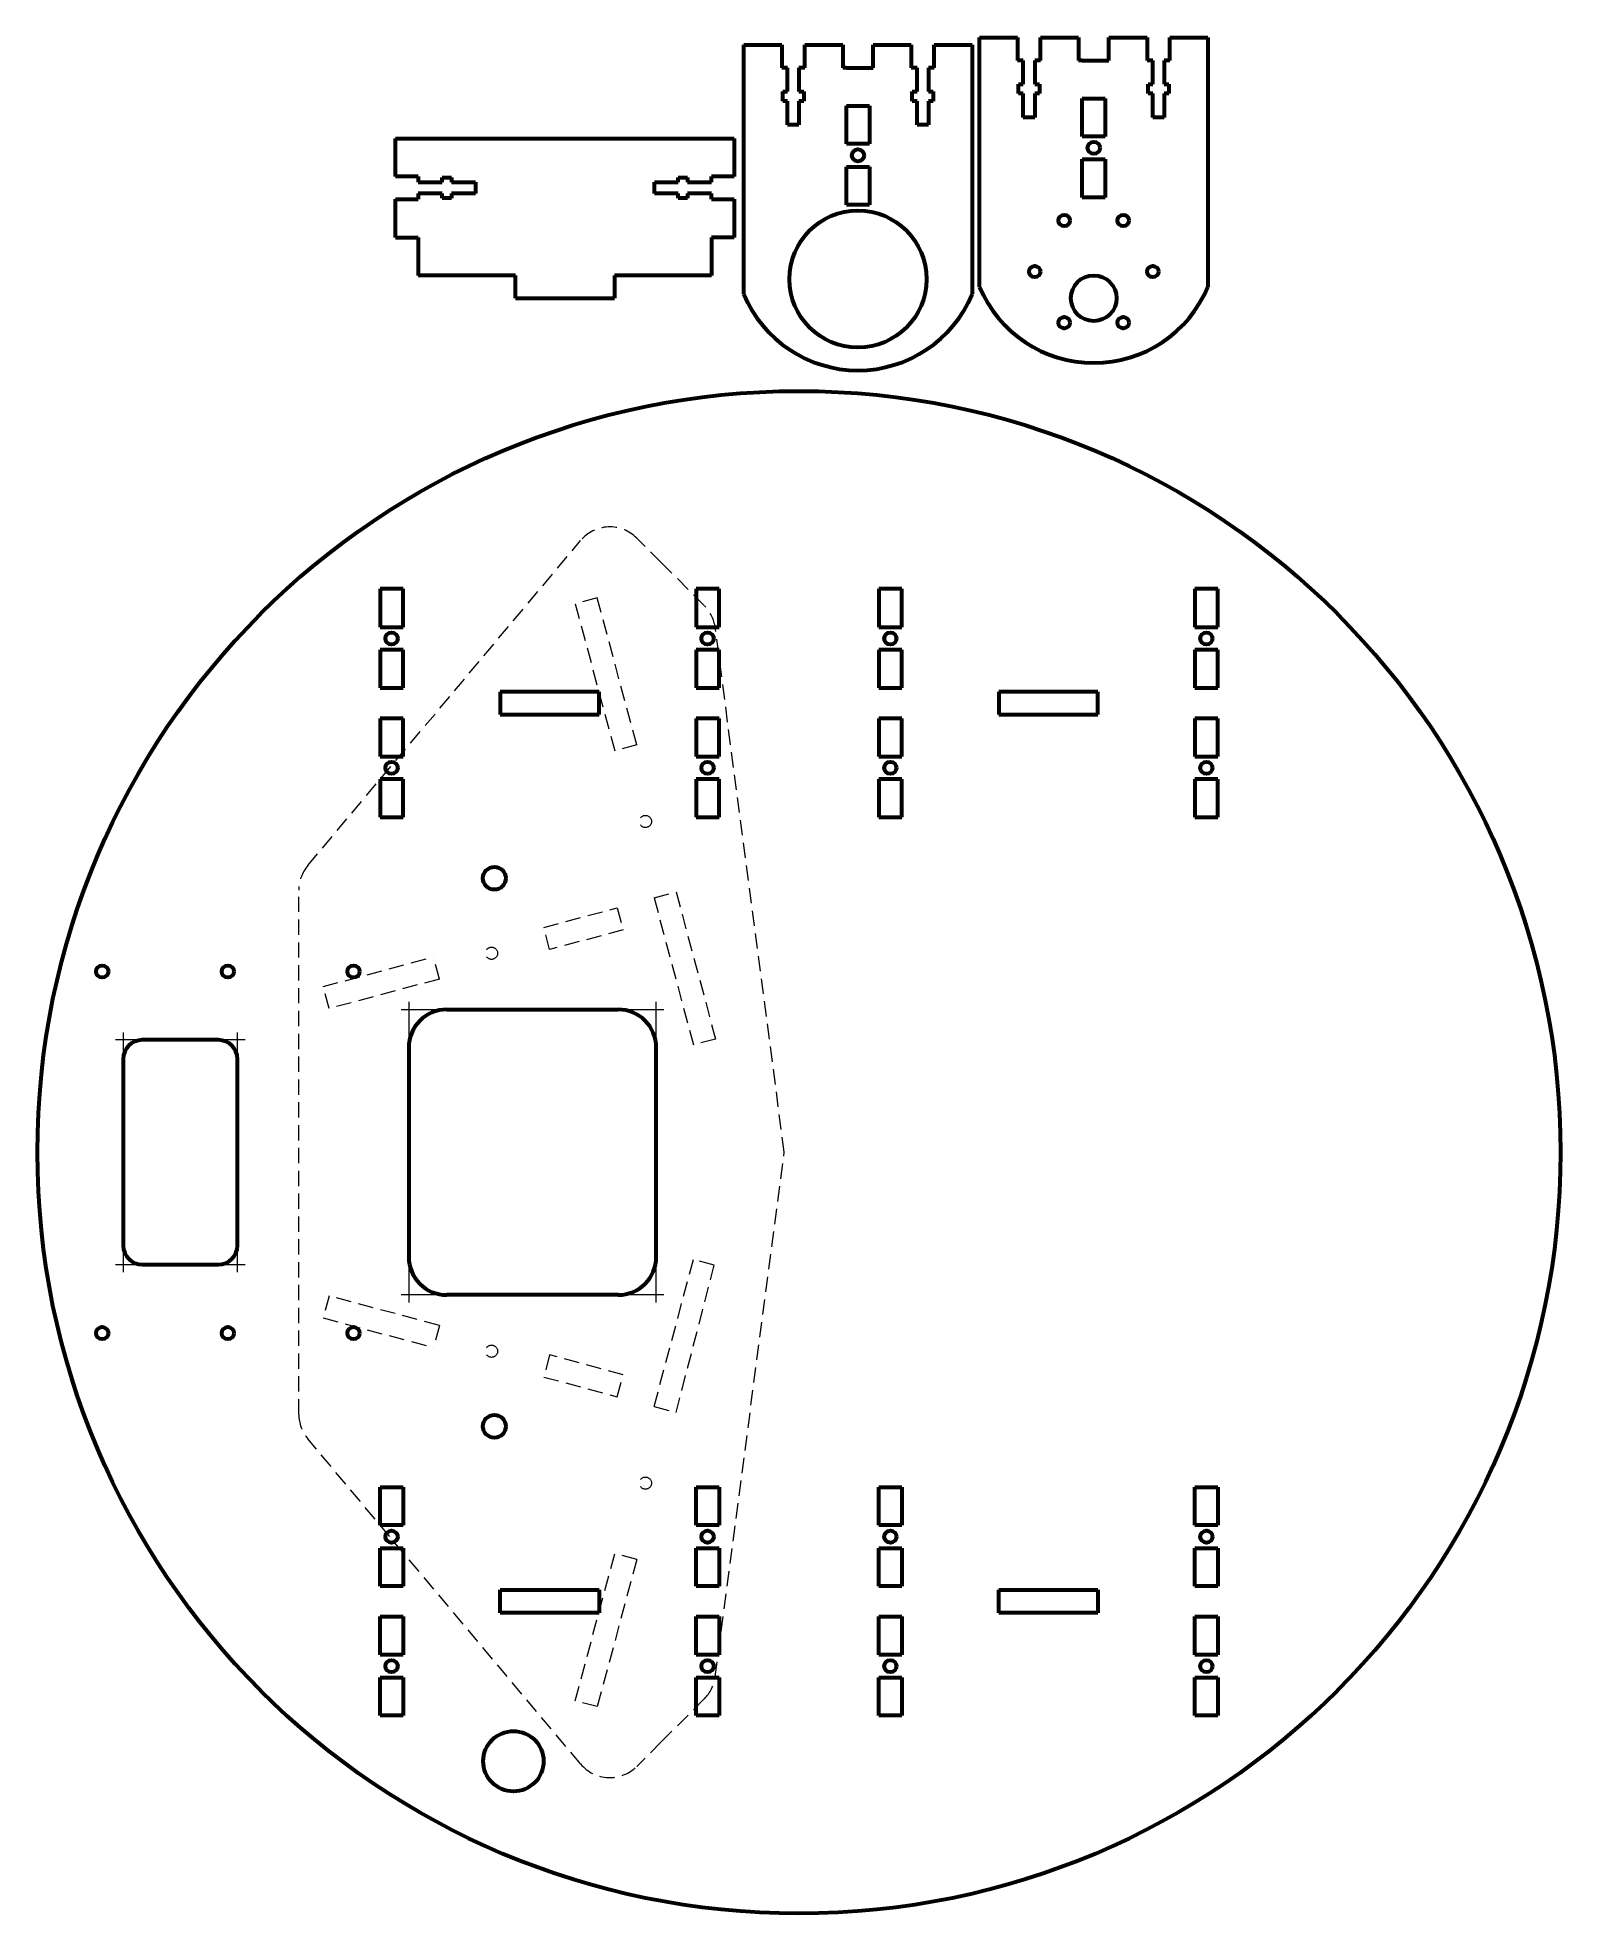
# Model space of a CAD drawing. Header units: millimetres. Extents: x -139 to 261, y -445 to 48.
import ezdxf

# ---------------------------------------------------------------- set-up
doc = ezdxf.new("R2010")
doc.units = ezdxf.units.MM
for name, pattern in [('K5LT_BASIC', [0]), ('K5LT_DASHED', [6, 4, -2]), ('K5LT_THIN', [0])]:
    doc.linetypes.add(name, pattern=pattern)

# ---------------------------------------------------------------- blocks, each defined once
blk = doc.blocks.new('U0')
at = {"color": 7, "linetype": 'K5LT_THIN', "lineweight": 18}
for p, q in [((-84.01, -215.88), (-91.01, -215.88)), ((-86.01, -220.88), (-86.01, -213.88))]:
    blk.add_line(p, q, dxfattribs=at)
blk = doc.blocks.new('U1')
at = {"color": 7, "linetype": 'K5LT_THIN', "lineweight": 18}
for p, q in [((-111.01, -215.88), (-118.01, -215.88)), ((-116.01, -213.88), (-116.01, -220.88))]:
    blk.add_line(p, q, dxfattribs=at)
blk = doc.blocks.new('U2')
at = {"color": 7, "linetype": 'K5LT_THIN', "lineweight": 18}
for p, q in [((-116.01, -269.88), (-116.01, -276.88)), ((-118.01, -274.88), (-111.01, -274.88))]:
    blk.add_line(p, q, dxfattribs=at)
blk = doc.blocks.new('U3')
at = {"color": 7, "linetype": 'K5LT_THIN', "lineweight": 18}
for p, q in [((-86.01, -276.88), (-86.01, -269.88)), ((-91.01, -274.88), (-84.01, -274.88))]:
    blk.add_line(p, q, dxfattribs=at)
blk = doc.blocks.new('U4')
at = {"color": 7, "linetype": 'K5LT_THIN', "lineweight": 18}
for p, q in [((-41.01, -272.88), (-41.01, -284.88)), ((-31.01, -282.88), (-43.01, -282.88))]:
    blk.add_line(p, q, dxfattribs=at)
blk = doc.blocks.new('U5')
at = {"color": 7, "linetype": 'K5LT_THIN', "lineweight": 18}
for p, q in [((-41.01, -205.88), (-41.01, -217.88)), ((-43.01, -207.88), (-31.01, -207.88))]:
    blk.add_line(p, q, dxfattribs=at)
blk = doc.blocks.new('U6')
at = {"color": 7, "linetype": 'K5LT_THIN', "lineweight": 18}
for p, q in [((23.99, -217.88), (23.99, -205.88)), ((13.99, -207.88), (25.99, -207.88))]:
    blk.add_line(p, q, dxfattribs=at)
blk = doc.blocks.new('U7')
at = {"color": 7, "linetype": 'K5LT_THIN', "lineweight": 18}
for p, q in [((23.99, -284.88), (23.99, -272.88)), ((25.99, -282.88), (13.99, -282.88))]:
    blk.add_line(p, q, dxfattribs=at)

msp = doc.modelspace()

# ---------------------------------------------------------------- linework, layer by layer
at = {"color": 5, "linetype": 'K5LT_BASIC', "lineweight": 60, "true_color": 0x0000ff}
for p, q in [((46.99, 45.54), (56.99, 45.54)), ((46.99, -19.96), (46.99, 45.54)), ((56.99, 45.54), (56.99, 39.54)), ((62.99, 45.54), (72.99, 45.54)), ((62.99, 39.54), (62.99, 45.54)), ((72.99, 45.54), (72.99, 39.54)), ((80.99, 39.54), (80.99, 45.54)), ((80.99, 45.54), (90.99, 45.54)), ((90.99, 45.54), (90.99, 39.54)), ((96.99, 45.54), (106.99, 45.54)), ((96.99, 39.54), (96.99, 45.54)), ((106.99, 45.54), (106.99, 39.54)), ((108.91, 41.5), (108.91, 47.5)), ((108.91, 47.5), (118.91, 47.5)), ((118.91, 47.5), (118.91, 41.5)), ((124.91, 47.5), (134.91, 47.5)), ((124.91, 41.5), (124.91, 47.5)), ((134.91, 47.5), (134.91, 41.5)), ((142.91, 41.5), (142.91, 47.5)), ((142.91, 47.5), (152.91, 47.5)), ((152.91, 47.5), (152.91, 41.5)), ((158.91, 47.5), (168.91, 47.5)), ((158.91, 41.5), (158.91, 47.5)), ((168.91, 47.5), (168.91, 41.5)), ((58.49, 39.54), (56.99, 39.54)), ((58.49, 33.29), (58.49, 39.54)), ((62.99, 39.54), (61.49, 39.54)), ((61.49, 39.54), (61.49, 33.29)), ((73.99, 39.54), (72.99, 39.54)), ((73.99, 39.54), (79.99, 39.54)), ((79.99, 39.54), (80.99, 39.54)), ((92.49, 39.54), (90.99, 39.54)), ((92.49, 33.29), (92.49, 39.54)), ((96.99, 39.54), (95.49, 39.54)), ((95.49, 39.54), (95.49, 33.29)), ((106.99, 39.54), (106.99, -19.96)), ((108.91, -18), (108.91, 41.5)), ((120.41, 41.5), (118.91, 41.5)), ((120.41, 35.25), (120.41, 41.5)), ((124.91, 41.5), (123.41, 41.5)), ((123.41, 41.5), (123.41, 35.25)), ((135.91, 41.5), (134.91, 41.5)), ((135.91, 41.5), (141.91, 41.5)), ((141.91, 41.5), (142.91, 41.5)), ((154.41, 41.5), (152.91, 41.5)), ((154.41, 35.25), (154.41, 41.5)), ((158.91, 41.5), (157.41, 41.5)), ((157.41, 41.5), (157.41, 35.25)), ((168.91, 41.5), (168.91, -18)), ((119.16, 35.25), (120.41, 35.25)), ((119.16, 32.75), (119.16, 35.25)), ((123.41, 35.25), (124.66, 35.25)), ((124.66, 35.25), (124.66, 32.75)), ((153.16, 35.25), (154.41, 35.25)), ((153.16, 32.75), (153.16, 35.25)), ((157.41, 35.25), (158.66, 35.25)), ((158.66, 35.25), (158.66, 32.75)), ((57.24, 33.29), (58.49, 33.29)), ((57.24, 30.79), (57.24, 33.29)), ((58.49, 30.79), (57.24, 30.79)), ((58.49, 24.54), (58.49, 30.79)), ((61.49, 33.29), (62.74, 33.29)), ((62.74, 30.79), (61.49, 30.79)), ((61.49, 30.79), (61.49, 24.54)), ((62.74, 33.29), (62.74, 30.79)), ((91.24, 33.29), (92.49, 33.29)), ((91.24, 30.79), (91.24, 33.29)), ((92.49, 30.79), (91.24, 30.79)), ((92.49, 24.54), (92.49, 30.79)), ((95.49, 33.29), (96.74, 33.29)), ((96.74, 30.79), (95.49, 30.79)), ((95.49, 30.79), (95.49, 24.54)), ((96.74, 33.29), (96.74, 30.79)), ((120.41, 32.75), (119.16, 32.75)), ((120.41, 26.5), (120.41, 32.75)), ((124.66, 32.75), (123.41, 32.75)), ((123.41, 32.75), (123.41, 26.5)), ((135.91, 21.5), (135.91, 31.5)), ((135.91, 31.5), (141.91, 31.5)), ((141.91, 31.5), (141.91, 21.5)), ((154.41, 32.75), (153.16, 32.75)), ((154.41, 26.5), (154.41, 32.75)), ((158.66, 32.75), (157.41, 32.75)), ((157.41, 32.75), (157.41, 26.5)), ((73.99, 19.54), (73.99, 29.54)), ((73.99, 29.54), (79.99, 29.54)), ((79.99, 29.54), (79.99, 19.54)), ((123.41, 26.5), (120.41, 26.5)), ((157.41, 26.5), (154.41, 26.5)), ((-44.5, 11), (-44.5, 21)), ((-44.5, 21), (-38.5, 21)), ((-38.5, 21), (38.5, 21)), ((38.5, 21), (44.5, 21)), ((44.5, 21), (44.5, 11)), ((61.49, 24.54), (58.49, 24.54)), ((95.49, 24.54), (92.49, 24.54)), ((141.91, 21.5), (135.91, 21.5)), ((79.99, 19.54), (73.99, 19.54)), ((135.91, 5.5), (135.91, 15.5)), ((135.91, 15.5), (141.91, 15.5)), ((141.91, 15.5), (141.91, 5.5)), ((-38.5, 11), (-44.5, 11)), ((-38.5, 11), (-38.5, 9.5)), ((-32.25, 10.75), (-29.75, 10.75)), ((-32.25, 9.5), (-32.25, 10.75)), ((-29.75, 10.75), (-29.75, 9.5)), ((29.75, 10.75), (32.25, 10.75)), ((29.75, 9.5), (29.75, 10.75)), ((32.25, 10.75), (32.25, 9.5)), ((44.5, 11), (38.5, 11)), ((38.5, 9.5), (38.5, 11)), ((73.99, 3.54), (73.99, 13.54)), ((73.99, 13.54), (79.99, 13.54)), ((79.99, 13.54), (79.99, 3.54)), ((-44.5, -5), (-44.5, 5)), ((-44.5, 5), (-38.5, 5)), ((-38.5, 9.5), (-32.25, 9.5)), ((-32.25, 6.5), (-38.5, 6.5)), ((-38.5, 6.5), (-38.5, 5)), ((-32.25, 5.25), (-32.25, 6.5)), ((-29.75, 5.25), (-32.25, 5.25)), ((-29.75, 9.5), (-23.5, 9.5)), ((-23.5, 6.5), (-29.75, 6.5)), ((-29.75, 6.5), (-29.75, 5.25)), ((-23.5, 9.5), (-23.5, 6.5)), ((23.5, 6.5), (23.5, 9.5)), ((23.5, 9.5), (29.75, 9.5)), ((29.75, 6.5), (23.5, 6.5)), ((29.75, 5.25), (29.75, 6.5)), ((32.25, 5.25), (29.75, 5.25)), ((32.25, 9.5), (38.5, 9.5)), ((38.5, 6.5), (32.25, 6.5)), ((32.25, 6.5), (32.25, 5.25)), ((38.5, 5), (38.5, 6.5)), ((38.5, 5), (44.5, 5)), ((44.5, 5), (44.5, -5)), ((141.91, 5.5), (135.91, 5.5)), ((79.99, 3.54), (73.99, 3.54)), ((-44.5, -5), (-38.5, -5)), ((-38.5, -5), (-38.5, -15)), ((44.5, -5), (38.5, -5)), ((38.5, -5), (38.5, -15)), ((-13, -15), (-38.5, -15)), ((-13, -21), (-13, -15)), ((38.5, -15), (13, -15)), ((13, -15), (13, -21)), ((-13, -21), (13, -21)), ((-42.51, -97.38), (-48.51, -97.38)), ((-48.51, -97.38), (-48.51, -107.38)), ((-42.51, -107.38), (-42.51, -97.38)), ((40.49, -97.38), (34.49, -97.38)), ((34.49, -97.38), (34.49, -107.38)), ((40.49, -107.38), (40.49, -97.38)), ((88.49, -97.38), (82.49, -97.38)), ((82.49, -97.38), (82.49, -107.38)), ((88.49, -107.38), (88.49, -97.38)), ((171.49, -97.38), (165.49, -97.38)), ((165.49, -97.38), (165.49, -107.38)), ((171.49, -107.38), (171.49, -97.38)), ((-48.51, -107.38), (-42.51, -107.38)), ((34.49, -107.38), (40.49, -107.38)), ((82.49, -107.38), (88.49, -107.38)), ((165.49, -107.38), (171.49, -107.38)), ((-42.51, -113.38), (-48.51, -113.38)), ((-48.51, -113.38), (-48.51, -123.38)), ((-42.51, -123.38), (-42.51, -113.38)), ((40.49, -113.38), (34.49, -113.38)), ((34.49, -113.38), (34.49, -123.38)), ((40.49, -123.38), (40.49, -113.38)), ((88.49, -113.38), (82.49, -113.38)), ((82.49, -113.38), (82.49, -123.38)), ((88.49, -123.38), (88.49, -113.38)), ((171.49, -113.38), (165.49, -113.38)), ((165.49, -113.38), (165.49, -123.38)), ((171.49, -123.38), (171.49, -113.38)), ((-48.51, -123.38), (-42.51, -123.38)), ((-17.01, -124.38), (-17.01, -130.38)), ((8.99, -124.38), (-17.01, -124.38)), ((8.99, -130.38), (8.99, -124.38)), ((34.49, -123.38), (40.49, -123.38)), ((82.49, -123.38), (88.49, -123.38)), ((113.99, -124.38), (113.99, -130.38)), ((139.99, -124.38), (113.99, -124.38)), ((139.99, -130.38), (139.99, -124.38)), ((165.49, -123.38), (171.49, -123.38)), ((-42.51, -131.38), (-48.51, -131.38)), ((-48.51, -131.38), (-48.51, -141.38)), ((-42.51, -141.38), (-42.51, -131.38)), ((-17.01, -130.38), (8.99, -130.38)), ((34.49, -131.38), (34.49, -141.38)), ((40.49, -131.38), (34.49, -131.38)), ((40.49, -141.38), (40.49, -131.38)), ((88.49, -131.38), (82.49, -131.38)), ((82.49, -131.38), (82.49, -141.38)), ((88.49, -141.38), (88.49, -131.38)), ((113.99, -130.38), (139.99, -130.38)), ((165.49, -131.38), (165.49, -141.38)), ((171.49, -131.38), (165.49, -131.38)), ((171.49, -141.38), (171.49, -131.38)), ((-48.51, -141.38), (-42.51, -141.38)), ((34.49, -141.38), (40.49, -141.38)), ((82.49, -141.38), (88.49, -141.38)), ((165.49, -141.38), (171.49, -141.38)), ((-42.51, -147.38), (-48.51, -147.38)), ((-48.51, -147.38), (-48.51, -157.38)), ((-42.51, -157.38), (-42.51, -147.38)), ((34.49, -147.38), (34.49, -157.38)), ((40.49, -147.38), (34.49, -147.38)), ((40.49, -157.38), (40.49, -147.38)), ((88.49, -147.38), (82.49, -147.38)), ((82.49, -147.38), (82.49, -157.38)), ((88.49, -157.38), (88.49, -147.38)), ((165.49, -147.38), (165.49, -157.38)), ((171.49, -147.38), (165.49, -147.38)), ((171.49, -157.38), (171.49, -147.38)), ((-48.51, -157.38), (-42.51, -157.38)), ((34.49, -157.38), (40.49, -157.38)), ((82.49, -157.38), (88.49, -157.38)), ((165.49, -157.38), (171.49, -157.38)), ((-31.01, -207.88), (13.99, -207.88)), ((-91.01, -215.88), (-111.01, -215.88)), ((-116.01, -220.88), (-116.01, -269.88)), ((-86.01, -269.88), (-86.01, -220.88)), ((-41.01, -217.88), (-41.01, -272.88)), ((23.99, -272.88), (23.99, -217.88)), ((-111.01, -274.88), (-91.01, -274.88)), ((13.99, -282.88), (-31.01, -282.88)), ((-48.51, -343.38), (-48.51, -333.38)), ((-48.51, -333.38), (-42.51, -333.38)), ((-42.51, -333.38), (-42.51, -343.38)), ((34.49, -343.38), (34.49, -333.38)), ((34.49, -333.38), (40.49, -333.38)), ((40.49, -333.38), (40.49, -343.38)), ((82.49, -343.38), (82.49, -333.38)), ((82.49, -333.38), (88.49, -333.38)), ((88.49, -333.38), (88.49, -343.38)), ((165.49, -343.38), (165.49, -333.38)), ((165.49, -333.38), (171.49, -333.38)), ((171.49, -333.38), (171.49, -343.38)), ((-42.51, -343.38), (-48.51, -343.38)), ((40.49, -343.38), (34.49, -343.38)), ((88.49, -343.38), (82.49, -343.38)), ((171.49, -343.38), (165.49, -343.38)), ((-48.51, -359.38), (-48.51, -349.38)), ((-48.51, -349.38), (-42.51, -349.38)), ((-42.51, -349.38), (-42.51, -359.38)), ((34.49, -359.38), (34.49, -349.38)), ((34.49, -349.38), (40.49, -349.38)), ((40.49, -349.38), (40.49, -359.38)), ((82.49, -359.38), (82.49, -349.38)), ((82.49, -349.38), (88.49, -349.38)), ((88.49, -349.38), (88.49, -359.38)), ((165.49, -359.38), (165.49, -349.38)), ((165.49, -349.38), (171.49, -349.38)), ((171.49, -349.38), (171.49, -359.38)), ((-42.51, -359.38), (-48.51, -359.38)), ((40.49, -359.38), (34.49, -359.38)), ((88.49, -359.38), (82.49, -359.38)), ((171.49, -359.38), (165.49, -359.38)), ((-17.01, -366.38), (-17.01, -360.38)), ((-17.01, -360.38), (8.99, -360.38)), ((8.99, -360.38), (8.99, -366.38)), ((113.99, -366.38), (113.99, -360.38)), ((113.99, -360.38), (139.99, -360.38)), ((139.99, -360.38), (139.99, -366.38)), ((-48.51, -377.38), (-48.51, -367.38)), ((-48.51, -367.38), (-42.51, -367.38)), ((-42.51, -367.38), (-42.51, -377.38)), ((8.99, -366.38), (-17.01, -366.38)), ((34.49, -377.38), (34.49, -367.38)), ((34.49, -367.38), (40.49, -367.38)), ((40.49, -367.38), (40.49, -377.38)), ((82.49, -377.38), (82.49, -367.38)), ((82.49, -367.38), (88.49, -367.38)), ((88.49, -367.38), (88.49, -377.38)), ((139.99, -366.38), (113.99, -366.38)), ((165.49, -377.38), (165.49, -367.38)), ((165.49, -367.38), (171.49, -367.38)), ((171.49, -367.38), (171.49, -377.38)), ((-42.51, -377.38), (-48.51, -377.38)), ((40.49, -377.38), (34.49, -377.38)), ((88.49, -377.38), (82.49, -377.38)), ((171.49, -377.38), (165.49, -377.38)), ((-48.51, -393.38), (-48.51, -383.38)), ((-48.51, -383.38), (-42.51, -383.38)), ((-42.51, -383.38), (-42.51, -393.38)), ((34.49, -393.38), (34.49, -383.38)), ((34.49, -383.38), (40.49, -383.38)), ((40.49, -383.38), (40.49, -393.38)), ((82.49, -393.38), (82.49, -383.38)), ((82.49, -383.38), (88.49, -383.38)), ((88.49, -383.38), (88.49, -393.38)), ((165.49, -393.38), (165.49, -383.38)), ((165.49, -383.38), (171.49, -383.38)), ((171.49, -383.38), (171.49, -393.38)), ((-42.51, -393.38), (-48.51, -393.38)), ((40.49, -393.38), (34.49, -393.38)), ((88.49, -393.38), (82.49, -393.38)), ((171.49, -393.38), (165.49, -393.38))]:
    msp.add_line(p, q, dxfattribs=at)
at = {"color": 7, "linetype": 'K5LT_DASHED', "lineweight": 18}
for p, q in [((-67.53, -170.07), (4.14, -84.65)), ((25.3, -90.43), (18.87, -84.01)), ((25.3, -90.43), (36.64, -101.78)), ((8.52, -99.72), (2.72, -101.28)), ((2.72, -101.28), (13.08, -139.91)), ((18.87, -138.36), (8.52, -99.72)), ((57.63, -245.38), (39.49, -107.54)), ((18.87, -138.36), (13.08, -139.91)), ((-69.87, -314.25), (-69.87, -176.5)), ((23.43, -178.55), (29.22, -177)), ((29.22, -177), (39.58, -215.64)), ((-5.55, -186.32), (13.77, -181.14)), ((13.77, -181.14), (15.32, -186.94)), ((23.43, -178.55), (33.78, -217.19)), ((-4, -192.11), (-5.55, -186.32)), ((15.32, -186.94), (-4, -192.11)), ((-63.51, -201.85), (-34.53, -194.08)), ((-32.97, -199.88), (-34.53, -194.08)), ((-61.95, -207.64), (-63.51, -201.85)), ((-32.97, -199.88), (-61.95, -207.64)), ((39.58, -215.64), (33.78, -217.19)), ((39.49, -383.21), (57.63, -245.38)), ((23.43, -312.2), (33.78, -273.56)), ((29.22, -313.75), (39.24, -275.03)), ((39.24, -275.03), (33.78, -273.56)), ((-61.95, -283.11), (-63.51, -288.91)), ((-32.97, -290.88), (-61.95, -283.11)), ((-63.51, -288.91), (-34.53, -296.67)), ((-32.97, -290.88), (-34.53, -296.67)), ((-4, -298.64), (-5.55, -304.44)), ((15.32, -303.82), (-4, -298.64)), ((-5.55, -304.44), (13.77, -309.61)), ((13.77, -309.61), (15.32, -303.82)), ((23.43, -312.2), (29.22, -313.75)), ((4.14, -406.1), (-67.53, -320.68)), ((2.72, -389.48), (13.08, -350.84)), ((18.87, -352.39), (8.52, -391.03)), ((18.87, -352.39), (13.08, -350.84)), ((25.3, -400.32), (36.64, -388.98)), ((8.52, -391.03), (2.72, -389.48)), ((25.3, -400.32), (18.87, -406.74))]:
    msp.add_line(p, q, dxfattribs=at)
at = {"color": 5, "linetype": 'K5LT_BASIC', "lineweight": 60, "true_color": 0x0000ff}
for centre, radius in [((138.91, 18.5), 1.6), ((76.99, 16.54), 1.6), ((76.99, -15.96), 18), ((131.16, -0.58), 1.5), ((146.66, -0.58), 1.5), ((123.41, -14), 1.5), ((154.41, -14), 1.5), ((138.91, -21), 6), ((131.16, -27.42), 1.5), ((146.66, -27.42), 1.5), ((61.49, -245.38), 200), ((-45.51, -110.38), 1.6), ((37.49, -110.38), 1.6), ((85.49, -110.38), 1.6), ((168.49, -110.38), 1.6), ((-45.51, -144.38), 1.6), ((37.49, -144.38), 1.6), ((85.49, -144.38), 1.6), ((168.49, -144.38), 1.6), ((-18.51, -173.38), 3), ((-121.51, -197.88), 1.6), ((-88.51, -197.88), 1.6), ((-55.51, -197.88), 1.6), ((-121.51, -292.88), 1.6), ((-88.51, -292.88), 1.6), ((-55.51, -292.88), 1.6), ((-18.51, -317.38), 3), ((-45.51, -346.38), 1.6), ((37.49, -346.38), 1.6), ((85.49, -346.38), 1.6), ((168.49, -346.38), 1.6), ((-45.51, -380.38), 1.6), ((37.49, -380.38), 1.6), ((85.49, -380.38), 1.6), ((168.49, -380.38), 1.6), ((-13.51, -405.38), 7.92)]:
    msp.add_circle(centre, radius, dxfattribs=at)
at = {"color": 7, "linetype": 'K5LT_DASHED', "lineweight": 18}
for centre, radius in [((21.15, -158.46), 1.6), ((-18.51, -173.38), 3), ((-18.51, -173.38), 3), ((-19.26, -193.1), 1.6), ((-19.26, -297.66), 1.6), ((-18.51, -317.38), 3), ((-18.51, -317.38), 3), ((21.15, -332.3), 1.6)]:
    msp.add_circle(centre, radius, dxfattribs=at)
at = {"color": 5, "linetype": 'K5LT_BASIC', "lineweight": 60, "true_color": 0x0000ff}
for centre, radius, start, end in [((138.91, -5.5), 32.5, 202.6199, 337.3801), ((76.99, -7.46), 32.5, 202.6199, 337.3801), ((-31.01, -217.88), 10, 90, 180), ((13.99, -217.88), 10, 0, 90), ((-111.01, -220.88), 5, 90, 180), ((-91.01, -220.88), 5, 0, 90), ((-111.01, -269.88), 5, 180, 270), ((-91.01, -269.88), 5, 270, 0), ((-31.01, -272.88), 10, 180, 270), ((13.99, -272.88), 10, 270, 0)]:
    msp.add_arc(centre, radius, start, end, dxfattribs=at)
at = {"color": 7, "linetype": 'K5LT_DASHED', "lineweight": 18}
for centre, start, end in [((11.8, -91.08), 45, 140), ((29.57, -108.85), 7.5, 45), ((-59.87, -176.5), 140, 180), ((-59.87, -314.25), 180, 220), ((29.57, -381.9), 315, 352.5), ((11.8, -399.67), 220, 315)]:
    msp.add_arc(centre, 10, start, end, dxfattribs=at)

# ---------------------------------------------------------------- block references
for name in ['U5', 'U6', 'U1', 'U0', 'U2', 'U3', 'U4', 'U7']:
    msp.add_blockref(name, (0, 0))

doc.saveas('drawing.dxf')
